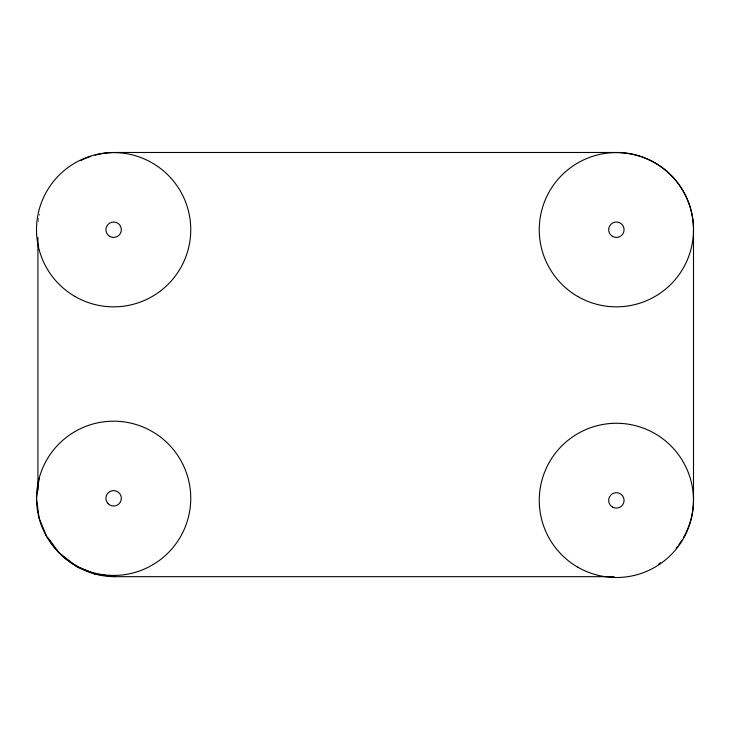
<?xml version="1.0" encoding="UTF-8"?>
<svg xmlns="http://www.w3.org/2000/svg" width="730" height="730" viewBox="0 0 730 730"><rect width="100%" height="100%" fill="white"/><g stroke="black" fill="none" stroke-linecap="round" stroke-linejoin="round"><path stroke-width="0.55" stroke-dasharray="3.65 2.74" d="M38.325 221.783A77.124 77.124 0 0 1 39.52 213.99"/><path stroke-width="1.09" d="M39.128 478.351L36.5 498.307L39.128 518.273L46.829 536.869L48.262 538.11M48.901 538.977L59.094 552.847L76.486 566.343L95.092 574.045L115.057 576.673L614.094 576.673M37.924 237.56L37.924 490.432M691.155 518.437A77.124 77.124 0 0 0 693.5 499.548L693.5 229.603A77.124 77.124 0 0 0 616.375 152.479L115.057 152.479A77.124 77.124 0 0 0 95.092 155.107M690.872 519.514A77.124 77.124 0 0 1 683.718 537.143M682.03 540.027A77.124 77.124 0 0 1 678.909 544.689M677.559 546.496A77.124 77.124 0 0 1 676.163 548.267M660.595 562.739A77.124 77.124 0 0 1 658.734 563.998M115.057 576.673A77.124 77.124 0 0 1 60.517 554.088M58.208 551.67A77.124 77.124 0 0 1 56.712 549.991M55.261 548.267A77.124 77.124 0 0 1 49.403 540.027M80.419 160.691A77.124 77.124 0 0 1 90.812 156.384M75.062 296.508A77.124 77.124 0 0 0 190.749 229.722A77.124 77.124 0 0 0 75.062 162.927A77.124 77.124 0 0 0 75.062 296.508M109.774 236.401A7.711 7.711 0 0 0 121.335 229.722A7.711 7.711 0 0 0 109.774 223.042A7.711 7.711 0 0 0 109.774 236.401M577.813 296.508A77.124 77.124 0 0 0 693.5 229.722A77.124 77.124 0 0 0 577.813 162.927A77.124 77.124 0 0 0 577.813 296.508M612.516 236.401A7.711 7.711 0 0 0 624.086 229.722A7.711 7.711 0 0 0 612.516 223.042A7.711 7.711 0 0 0 612.516 236.401M577.813 567.183A77.124 77.124 0 0 0 693.5 500.397A77.124 77.124 0 0 0 577.813 433.602A77.124 77.124 0 0 0 577.813 567.183M612.516 507.076A7.711 7.711 0 0 0 624.086 500.397A7.711 7.711 0 0 0 612.516 493.717A7.711 7.711 0 0 0 612.516 507.076M75.062 565.102A77.124 77.124 0 0 0 190.749 498.307A77.124 77.124 0 0 0 75.062 431.521A77.124 77.124 0 0 0 75.062 565.102M108.177 503.764A7.711 7.711 0 0 0 121.08 500.305A7.711 7.711 0 0 0 111.626 490.861A7.711 7.711 0 0 0 108.177 503.764"/></g></svg>
